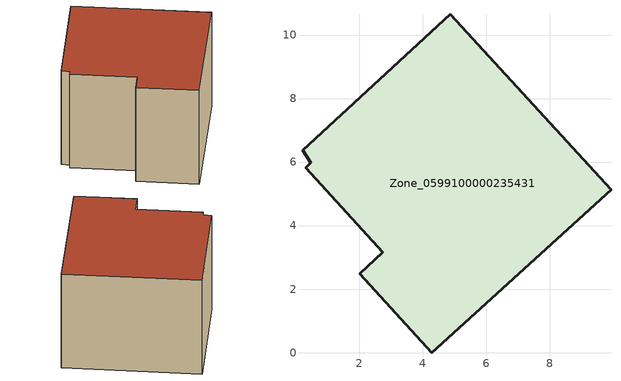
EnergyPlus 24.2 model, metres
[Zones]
Zone_0599100000235431
 floor ground (C_G): 0.22,6.37 4.87,10.65 9.93,5.13 4.29,0 2.02,2.48 2.75,3.16 0.32,5.82 0.47,5.98 z0
 wall outside (C_F): 2.02,2.48 4.29,0 9.93,5.13 4.87,10.65 0.22,6.37 0.47,5.98 0.32,5.82 2.75,3.16 2.02,2.48 z0:5.89
 roof outside (C_R): 4.87,10.65 0.22,6.37 0.47,5.98 0.32,5.82 2.75,3.16 2.02,2.48 4.29,0 9.93,5.13 z5.89
[BUILDING]
Pand.0599100000235431: North Axis=0; Terrain=City; Loads Convergence Tolerance Value=0.04; Temperature Convergence Tolerance Value=0.4; Solar Distribution=FullExterior; Maximum Number of Warmup Days=25; Minimum Number of Warmup Days=1
[Site:Location]
Rotterdam.The.Hague.AP_ZH_NLD Design_Conditions: Latitude=51.96; Longitude=4.45; Time Zone=1; Elevation=-4.5
[SITE:GROUNDTEMPERATURE:BUILDINGSURFACE]
18, 18, 18, 18, 18, 18, 18, 18, 18, 18, 18, 18
[MATERIAL] Thermal Absorptance=0.9; Solar Absorptance=0.7; Visible Absorptance=0.7
Name | Roughness | Thickness | Conductivity | Density | Specific Heat
G.TC.1975-1991 | MediumSmooth | 0.15 | 0.288461 | 540 | 1210
F.TC.1975-1991 | Rough | 0.3 | 0.230769 | 1920 | 840
R.TC.1975-1991 | MediumRough | 0.2 | 0.153846 | 1500 | 1000
[CONSTRUCTION]
C_G: G.TC.1975-1991
C_F: F.TC.1975-1991
C_R: R.TC.1975-1991
[ZONE]
Zone_0599100000235431: Type=1; Multiplier=1; Ceiling Height=Autocalculate; Volume=Autocalculate; Floor Area=autocalculate; Part of Total Floor Area=Yes
[ZONEINFILTRATION:DESIGNFLOWRATE]
Infil_Zone_0599100000235431: Zone or ZoneList or Space or SpaceList=Zone_0599100000235431; Schedule=AlwaysOn; Design Flow Rate Calculation Method=Flow/Area; Flow Rate per Floor Area=0.003; Constant Term Coefficient=1; Temperature Term Coefficient=0; Velocity Term Coefficient=0; Velocity Squared Term Coefficient=0
[HVACTEMPLATE:ZONE:IDEALLOADSAIRSYSTEM]
Zone_0599100000235431: Maximum Heating Supply Air Temperature=50; Minimum Cooling Supply Air Temperature=13; Maximum Heating Supply Air Humidity Ratio=0.0156; Minimum Cooling Supply Air Humidity Ratio=0.0077; Heating Limit=NoLimit; Cooling Limit=NoLimit; Dehumidification Control Type=ConstantSensibleHeatRatio; Cooling Sensible Heat Ratio=0.7; Dehumidification Setpoint=60; Humidification Control Type=None; Humidification Setpoint=30; Outdoor Air Method=None; Outdoor Air Flow Rate per Person=0.00944; Outdoor Air Flow Rate per Zone Floor Area=0; Outdoor Air Flow Rate per Zone=0; Demand Controlled Ventilation Type=None; Outdoor Air Economizer Type=NoEconomizer; Heat Recovery Type=None; Sensible Heat Recovery Effectiveness=0.7; Latent Heat Recovery Effectiveness=0.65
[ZONECONTROL:THERMOSTAT]
ThermostatControl_Zone_0599100000235431: Zone or ZoneList=Zone_0599100000235431; Control Type Schedule=DualSetpointControlType; Control 1=Thermostat_Zone_0599100000235431; Temperature Difference Between Cutout And Setpoint=0
[THERMOSTATSETPOINT:DUALSETPOINT]
Thermostat_Zone_0599100000235431: Heating Setpoint Temperature Schedule=HeatingSetpoint_Zone_0599100000235431; Cooling Setpoint Temperature Schedule=CoolingSetpoint_Zone_0599100000235431
[SCHEDULE:COMPACT]
HeatingSetpoint_Zone_0599100000235431: Through: 12/31, For: AllDays, Until: 24:00, 21
CoolingSetpoint_Zone_0599100000235431: Through: 12/31, For: AllDays, Until: 24:00, 24
DualSetpointControlType: Through: 12/31, For: AllDays, Until: 24:00, 4
AlwaysOn: Through: 12/31, For: AllDays, Until: 24:00, 1
